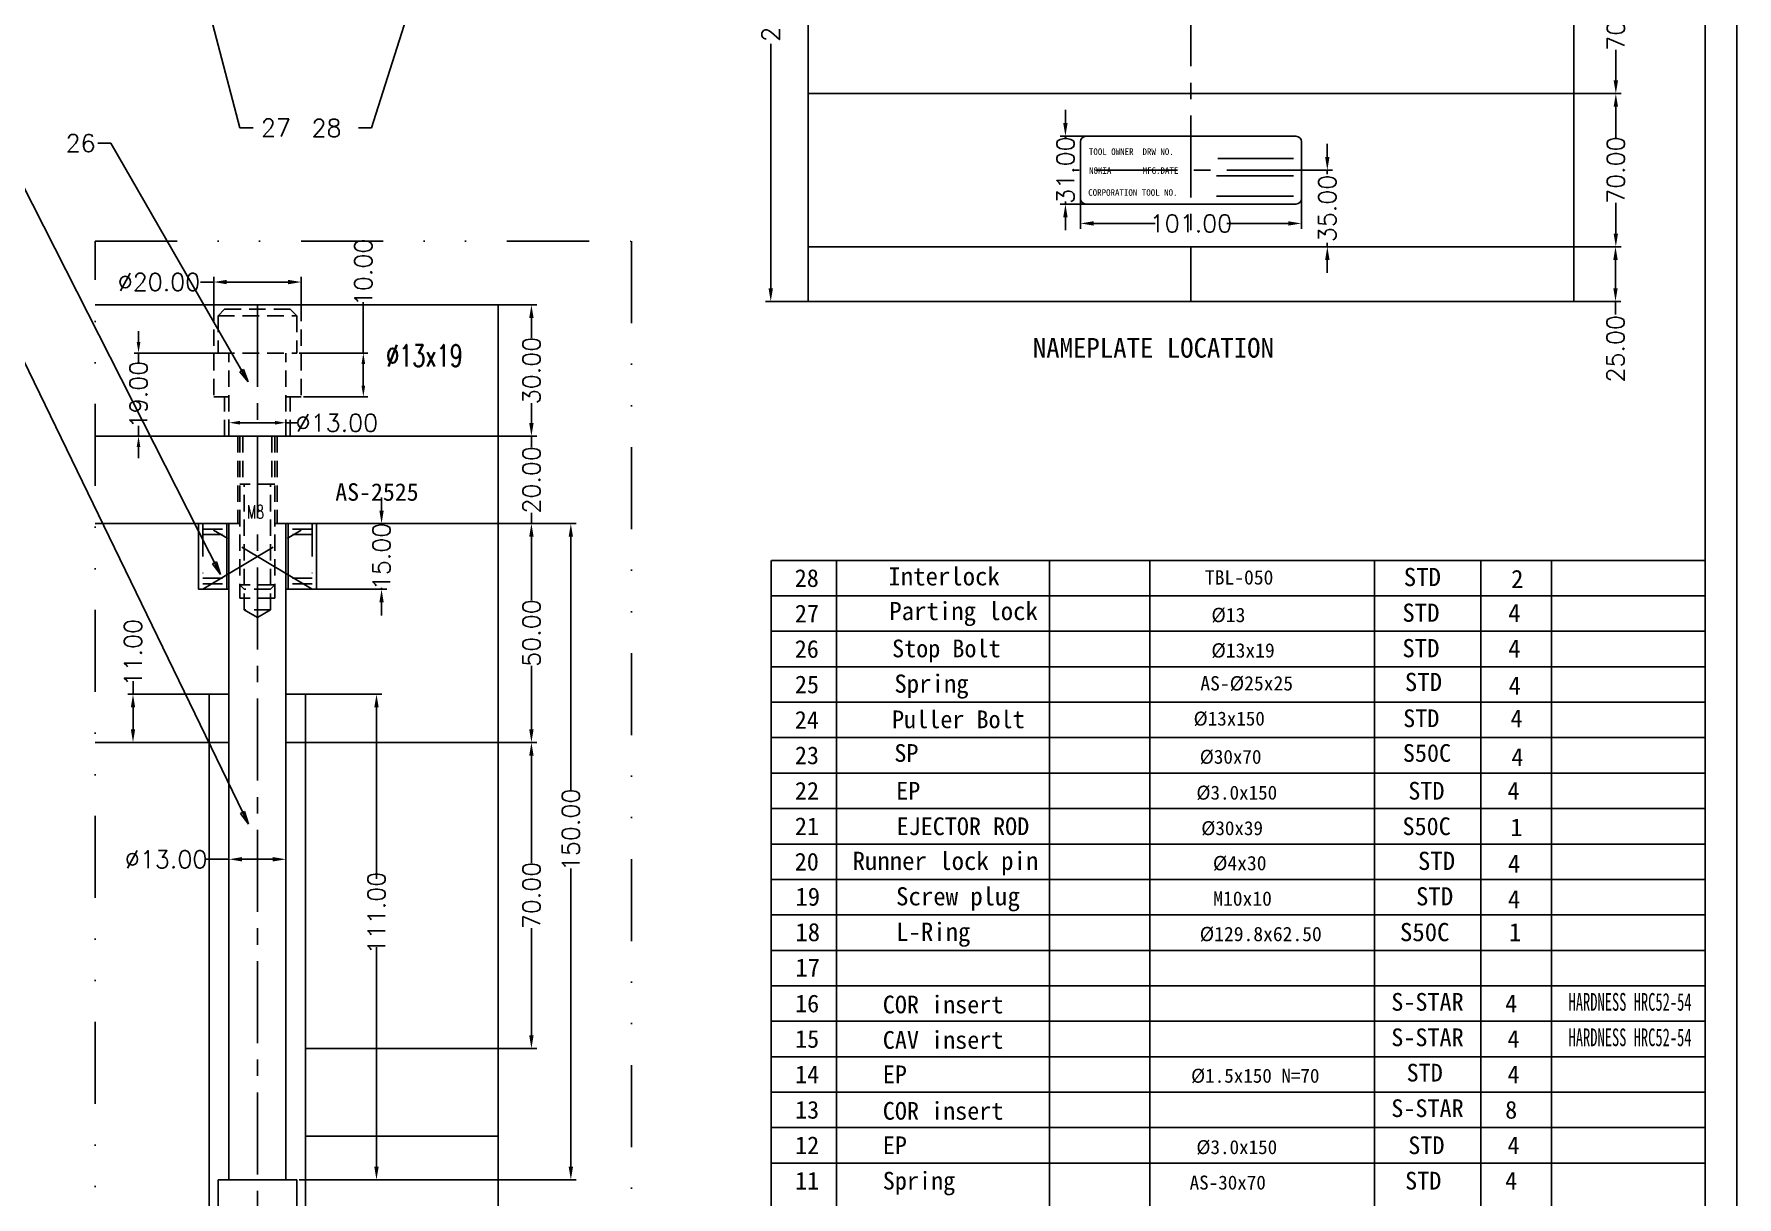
# Model space of a CAD drawing. Header units: millimetres. Extents: x -3459 to 4133, y -535 to 399.
# Drawn here: x 2610.2 to 2999.4, y -397.5 to -131.7 of the extents above; entities that cross this region are included whole.
import ezdxf

# ---------------------------------------------------------------- set-up
doc = ezdxf.new("R2010")
doc.units = ezdxf.units.MM
doc.header["$LTSCALE"] = 15
for name, pattern in [('CENTER', [2, 1.25, -0.25, 0.25, -0.25]), ('DASHED2', [0.375, 0.25, -0.125]), ('DIVIDE', [1.25, 0.5, -0.25, 0, -0.25, 0, -0.25]), ('DIVIDE2', [0.625, 0.25, -0.125, 0, -0.125, 0, -0.125])]:
    doc.linetypes.add(name, pattern=pattern)
for name, color, linetype in [('cl', 1, 'CENTER'), ('DIM', 1, 'Continuous'), ('main', 4, 'Continuous')]:
    doc.layers.add(name, color=color, linetype=linetype)
doc.styles.add('ROMANS', font='romans', dxfattribs={"width": 0.7, "height": 5})
doc.styles.add('TXT', font='txt.shx')
doc.styles.add('仿宋', font='')
doc.styles.get('仿宋').set_extended_font_data('FangSong_GB2312')
doc.dimstyles.new('DIM-P4', dxfattribs={"dimtxt": 4, "dimasz": 3, "dimexe": 1.2, "dimexo": 0, "dimgap": 0.5, "dimtad": 0, "dimzin": 1, "dimdsep": 46, "dimtxsty": 'TXT', "dimcen": 0, "dimclrd": 256, "dimclre": 256, "dimclrt": 256, "dimazin": 0, "dimtfac": 1, "dimtmove": 0, "dimatfit": 3, "dimldrblk": 'CLOSEDBLANK', "dimfxl": 1, "dimtolj": 1, "dimtzin": 0, "dimarcsym": 0})
doc.dimstyles.new('DIM-P5', dxfattribs={"dimtxt": 4, "dimasz": 2.5, "dimexe": 1, "dimexo": 0.5, "dimgap": 0.5, "dimtad": 0, "dimzin": 1, "dimdsep": 46, "dimtxsty": 'TXT', "dimcen": 0, "dimclrd": 256, "dimclre": 256, "dimclrt": 256, "dimazin": 0, "dimtfac": 1, "dimtmove": 0, "dimatfit": 3, "dimldrblk": 'DOT', "dimfxl": 1, "dimtolj": 1, "dimtzin": 0, "dimarcsym": 0})

# ---------------------------------------------------------------- blocks, each defined once
blk = doc.blocks.new('a1')
for p, q in [((5, 565), (5, -5)), ((0, 560), (0, 0))]:
    blk.add_line(p, q)
blk = doc.blocks.new('*D22')
at = {"layer": 'DEFPOINTS', "color": 0, "linetype": 'ByBlock'}
for p in [(2674.75, -243.64), (2689.62, -243.64), (2674.75, -258.64)]:
    blk.add_point(p, dxfattribs=at)
at = {"layer": 'DIM', "linetype": 'ByBlock', "lineweight": -2}
for p, q in [((2689.62, -240.64), (2689.62, -237.64)), ((2674.75, -243.64), (2690.82, -243.64)), ((2689.62, -243.64), (2689.62, -243.97)), ((2674.75, -258.64), (2690.82, -258.64)), ((2689.62, -258.64), (2689.62, -258.31)), ((2689.62, -261.64), (2689.62, -264.64))]:
    blk.add_line(p, q, dxfattribs=at)
at = {"layer": 'DIM', "linetype": 'ByBlock'}
for points in [[(2689.12, -240.64), (2690.12, -240.64), (2689.62, -243.64)], [(2689.12, -261.64), (2690.12, -261.64), (2689.62, -258.64)]]:
    blk.add_solid(points, dxfattribs=at)
at = {"layer": 'DIM', "linetype": 'ByBlock', "insert": (2689.62, -251.14), "char_height": 4, "attachment_point": 5, "rotation": 90, "style": 'TXT'}
blk.add_mtext('\\A1;15.00', dxfattribs=at)
blk = doc.blocks.new('_ClosedBlank')
at = {"color": 0, "linetype": 'ByBlock', "lineweight": -2}
for p, q in [((-1, 0.17), (0, 0)), ((-1, 0.17), (-1, -0.17)), ((0, 0), (-1, -0.17))]:
    blk.add_line(p, q, dxfattribs=at)
blk = doc.blocks.new('*D21')
at = {"layer": 'DEFPOINTS', "color": 0, "linetype": 'ByBlock'}
for p in [(2672.25, -282.64), (2670.75, -393.64), (2688.46, -393.64)]:
    blk.add_point(p, dxfattribs=at)
at = {"layer": 'DIM', "linetype": 'ByBlock', "lineweight": -2}
for p, q in [((2672.25, -282.64), (2689.66, -282.64)), ((2688.46, -285.64), (2688.46, -324.81)), ((2688.46, -390.64), (2688.46, -340.47)), ((2670.75, -393.64), (2689.66, -393.64))]:
    blk.add_line(p, q, dxfattribs=at)
at = {"layer": 'DIM', "linetype": 'ByBlock'}
for points in [[(2687.96, -285.64), (2688.96, -285.64), (2688.46, -282.64)], [(2687.96, -390.64), (2688.96, -390.64), (2688.46, -393.64)]]:
    blk.add_solid(points, dxfattribs=at)
at = {"layer": 'DIM', "linetype": 'ByBlock', "insert": (2688.46, -332.64), "char_height": 4, "attachment_point": 5, "rotation": 90, "style": 'TXT'}
blk.add_mtext('\\A1;111.00', dxfattribs=at)
blk = doc.blocks.new('*D20')
at = {"layer": 'DEFPOINTS', "color": 0}
for p in [(2634.08, -204.64), (2653.75, -204.64), (2653.75, -223.64)]:
    blk.add_point(p, dxfattribs=at)
at = {"layer": 'DIM', "lineweight": -2}
for p, q in [((2634.08, -202.14), (2634.08, -199.64)), ((2653.25, -204.64), (2633.08, -204.64)), ((2634.08, -204.64), (2634.08, -206.97)), ((2634.08, -223.64), (2634.08, -221.31)), ((2653.25, -223.64), (2633.08, -223.64)), ((2634.08, -226.14), (2634.08, -228.64))]:
    blk.add_line(p, q, dxfattribs=at)
at = {"layer": 'DIM'}
for points in [[(2633.66, -202.14), (2634.49, -202.14), (2634.08, -204.64)], [(2633.66, -226.14), (2634.49, -226.14), (2634.08, -223.64)]]:
    blk.add_solid(points, dxfattribs=at)
at = {"layer": 'DIM', "insert": (2634.08, -214.14), "char_height": 4, "attachment_point": 5, "rotation": 90, "style": 'TXT'}
blk.add_mtext('\\A1;19.00', dxfattribs=at)
blk = doc.blocks.new('_Dot')
at = {"color": 0, "linetype": 'ByBlock', "lineweight": -2}
blk.add_line((-0.5, 0), (-1, 0), dxfattribs=at)
at = {"color": 0, "linetype": 'ByBlock', "const_width": 0.5}
blk.add_lwpolyline([(-0.25, 0, 1), (0.25, 0, 1)], format="xyb", close=True, dxfattribs=at)
blk = doc.blocks.new('*D26')
at = {"layer": 'DEFPOINTS', "color": 0}
for p in [(2654.75, -219.31), (2654.75, -220.58), (2667.75, -219.31)]:
    blk.add_point(p, dxfattribs=at)
at = {"layer": 'DIM', "lineweight": -2}
for p, q in [((2654.75, -219.81), (2654.75, -221.58)), ((2657.25, -220.58), (2665.25, -220.58)), ((2667.75, -219.81), (2667.75, -221.58)), ((2667.75, -220.58), (2670.25, -220.58))]:
    blk.add_line(p, q, dxfattribs=at)
at = {"layer": 'DIM'}
for points in [[(2657.25, -220.16), (2657.25, -220.99), (2654.75, -220.58)], [(2665.25, -220.16), (2665.25, -220.99), (2667.75, -220.58)]]:
    blk.add_solid(points, dxfattribs=at)
at = {"layer": 'DIM', "insert": (2679.41, -220.58), "char_height": 4, "attachment_point": 5, "style": 'TXT'}
blk.add_mtext('\\A1;%%c13.00', dxfattribs=at)
blk = doc.blocks.new('*D25')
at = {"layer": 'DEFPOINTS', "color": 0, "linetype": 'ByBlock'}
for p in [(2716.25, -193.64), (2723.87, -193.64), (2716.25, -223.64)]:
    blk.add_point(p, dxfattribs=at)
at = {"layer": 'DIM', "linetype": 'ByBlock', "lineweight": -2}
for p, q in [((2716.25, -193.64), (2725.07, -193.64)), ((2723.87, -196.64), (2723.87, -201.14)), ((2723.87, -220.64), (2723.87, -216.14)), ((2716.25, -223.64), (2725.07, -223.64))]:
    blk.add_line(p, q, dxfattribs=at)
at = {"layer": 'DIM', "linetype": 'ByBlock'}
for points in [[(2723.37, -196.64), (2724.37, -196.64), (2723.87, -193.64)], [(2723.37, -220.64), (2724.37, -220.64), (2723.87, -223.64)]]:
    blk.add_solid(points, dxfattribs=at)
at = {"layer": 'DIM', "linetype": 'ByBlock', "insert": (2723.87, -208.64), "char_height": 4, "attachment_point": 5, "rotation": 90, "style": 'TXT'}
blk.add_mtext('\\A1;30.00', dxfattribs=at)
blk = doc.blocks.new('*D24')
at = {"layer": 'DEFPOINTS', "color": 0, "linetype": 'ByBlock'}
for p in [(2716.25, -223.64), (2723.87, -223.64), (2716.25, -243.64)]:
    blk.add_point(p, dxfattribs=at)
at = {"layer": 'DIM', "linetype": 'ByBlock', "lineweight": -2}
for p, q in [((2723.87, -220.64), (2723.87, -217.64)), ((2716.25, -223.64), (2725.07, -223.64)), ((2723.87, -223.64), (2723.87, -226.14)), ((2723.87, -243.64), (2723.87, -241.14)), ((2716.25, -243.64), (2725.07, -243.64)), ((2723.87, -246.64), (2723.87, -249.64))]:
    blk.add_line(p, q, dxfattribs=at)
at = {"layer": 'DIM', "linetype": 'ByBlock'}
for points in [[(2723.37, -220.64), (2724.37, -220.64), (2723.87, -223.64)], [(2723.37, -246.64), (2724.37, -246.64), (2723.87, -243.64)]]:
    blk.add_solid(points, dxfattribs=at)
at = {"layer": 'DIM', "linetype": 'ByBlock', "insert": (2723.87, -233.64), "char_height": 4, "attachment_point": 5, "rotation": 90, "style": 'TXT'}
blk.add_mtext('\\A1;20.00', dxfattribs=at)
blk = doc.blocks.new('*D23')
at = {"layer": 'DEFPOINTS', "color": 0, "linetype": 'ByBlock'}
for p in [(2716.25, -243.64), (2723.87, -243.64), (2716.25, -293.64)]:
    blk.add_point(p, dxfattribs=at)
at = {"layer": 'DIM', "linetype": 'ByBlock', "lineweight": -2}
for p, q in [((2716.25, -243.64), (2725.07, -243.64)), ((2723.87, -246.64), (2723.87, -261.14)), ((2723.87, -290.64), (2723.87, -276.14)), ((2716.25, -293.64), (2725.07, -293.64))]:
    blk.add_line(p, q, dxfattribs=at)
at = {"layer": 'DIM', "linetype": 'ByBlock'}
for points in [[(2723.37, -246.64), (2724.37, -246.64), (2723.87, -243.64)], [(2723.37, -290.64), (2724.37, -290.64), (2723.87, -293.64)]]:
    blk.add_solid(points, dxfattribs=at)
at = {"layer": 'DIM', "linetype": 'ByBlock', "insert": (2723.87, -268.64), "char_height": 4, "attachment_point": 5, "rotation": 90, "style": 'TXT'}
blk.add_mtext('\\A1;50.00', dxfattribs=at)
blk = doc.blocks.new('*D19')
at = {"layer": 'DEFPOINTS', "color": 0, "linetype": 'ByBlock'}
for p in [(2716.25, -293.64), (2723.87, -293.64), (2716.25, -363.64)]:
    blk.add_point(p, dxfattribs=at)
at = {"layer": 'DIM', "linetype": 'ByBlock', "lineweight": -2}
for p, q in [((2716.25, -293.64), (2725.07, -293.64)), ((2723.87, -296.64), (2723.87, -321.14)), ((2723.87, -360.64), (2723.87, -336.14)), ((2716.25, -363.64), (2725.07, -363.64))]:
    blk.add_line(p, q, dxfattribs=at)
at = {"layer": 'DIM', "linetype": 'ByBlock'}
for points in [[(2723.37, -296.64), (2724.37, -296.64), (2723.87, -293.64)], [(2723.37, -360.64), (2724.37, -360.64), (2723.87, -363.64)]]:
    blk.add_solid(points, dxfattribs=at)
at = {"layer": 'DIM', "linetype": 'ByBlock', "insert": (2723.87, -328.64), "char_height": 4, "attachment_point": 5, "rotation": 90, "style": 'TXT'}
blk.add_mtext('\\A1;70.00', dxfattribs=at)
blk = doc.blocks.new('*D18')
at = {"layer": 'DEFPOINTS', "color": 0}
for p in [(2670.25, -204.64), (2685.45, -204.64), (2671.25, -214.64)]:
    blk.add_point(p, dxfattribs=at)
at = {"layer": 'DIM', "lineweight": -2}
for p, q in [((2685.45, -204.64), (2685.45, -193.03)), ((2670.75, -204.64), (2686.45, -204.64)), ((2685.45, -212.14), (2685.45, -207.14)), ((2671.75, -214.64), (2686.45, -214.64))]:
    blk.add_line(p, q, dxfattribs=at)
at = {"layer": 'DIM'}
for points in [[(2685.04, -207.14), (2685.87, -207.14), (2685.45, -204.64)], [(2685.04, -212.14), (2685.87, -212.14), (2685.45, -214.64)]]:
    blk.add_solid(points, dxfattribs=at)
at = {"layer": 'DIM', "insert": (2685.45, -186.2), "char_height": 4, "attachment_point": 5, "rotation": 90, "style": 'TXT'}
blk.add_mtext('\\A1;10.00', dxfattribs=at)
blk = doc.blocks.new('*D29')
at = {"layer": 'DEFPOINTS', "color": 0, "linetype": 'ByBlock'}
for p in [(2716.25, -243.64), (2732.88, -243.64), (2670.75, -393.64)]:
    blk.add_point(p, dxfattribs=at)
at = {"layer": 'DIM', "linetype": 'ByBlock', "lineweight": -2}
for p, q in [((2716.25, -243.64), (2734.08, -243.64)), ((2732.88, -246.64), (2732.88, -304.81)), ((2732.88, -390.64), (2732.88, -322.47)), ((2670.75, -393.64), (2734.08, -393.64))]:
    blk.add_line(p, q, dxfattribs=at)
at = {"layer": 'DIM', "linetype": 'ByBlock'}
for points in [[(2732.38, -246.64), (2733.38, -246.64), (2732.88, -243.64)], [(2732.38, -390.64), (2733.38, -390.64), (2732.88, -393.64)]]:
    blk.add_solid(points, dxfattribs=at)
at = {"layer": 'DIM', "linetype": 'ByBlock', "insert": (2732.88, -313.64), "char_height": 4, "attachment_point": 5, "rotation": 90, "style": 'TXT'}
blk.add_mtext('\\A1;150.00', dxfattribs=at)
blk = doc.blocks.new('*D33')
at = {"layer": 'DEFPOINTS', "color": 0, "linetype": 'ByBlock'}
for p in [(2651.25, -188.42), (2651.25, -193.64), (2671.25, -193.64)]:
    blk.add_point(p, dxfattribs=at)
at = {"layer": 'DIM', "linetype": 'ByBlock', "lineweight": -2}
for p, q in [((2651.25, -188.42), (2648.25, -188.42)), ((2651.25, -193.64), (2651.25, -187.22)), ((2668.25, -188.42), (2654.25, -188.42)), ((2671.25, -193.64), (2671.25, -187.22))]:
    blk.add_line(p, q, dxfattribs=at)
at = {"layer": 'DIM', "linetype": 'ByBlock'}
for points in [[(2654.25, -187.92), (2654.25, -188.92), (2651.25, -188.42)], [(2668.25, -187.92), (2668.25, -188.92), (2671.25, -188.42)]]:
    blk.add_solid(points, dxfattribs=at)
at = {"layer": 'DIM', "linetype": 'ByBlock', "insert": (2638.75, -188.42), "char_height": 4, "attachment_point": 5, "style": 'TXT'}
blk.add_mtext('\\A1;%%c20.00', dxfattribs=at)
blk = doc.blocks.new('*D34')
at = {"layer": 'DEFPOINTS', "color": 0, "linetype": 'ByBlock'}
for p in [(2632.81, -282.64), (2650.25, -282.64), (2650.25, -293.64)]:
    blk.add_point(p, dxfattribs=at)
at = {"layer": 'DIM', "linetype": 'ByBlock', "lineweight": -2}
for p, q in [((2632.81, -282.64), (2632.81, -279.64)), ((2650.25, -282.64), (2631.61, -282.64)), ((2632.81, -290.64), (2632.81, -285.64)), ((2650.25, -293.64), (2631.61, -293.64))]:
    blk.add_line(p, q, dxfattribs=at)
at = {"layer": 'DIM', "linetype": 'ByBlock'}
for points in [[(2632.31, -285.64), (2633.31, -285.64), (2632.81, -282.64)], [(2632.31, -290.64), (2633.31, -290.64), (2632.81, -293.64)]]:
    blk.add_solid(points, dxfattribs=at)
at = {"layer": 'DIM', "linetype": 'ByBlock', "insert": (2632.81, -273.14), "char_height": 4, "attachment_point": 5, "rotation": 90, "style": 'TXT'}
blk.add_mtext('\\A1;11.00', dxfattribs=at)
blk = doc.blocks.new('*D76')
at = {"layer": 'DEFPOINTS', "color": 0, "linetype": 'ByBlock'}
for p in [(2845.92, -155.09), (2850.61, -155.09), (2850.61, -170.59)]:
    blk.add_point(p, dxfattribs=at)
at = {"layer": 'DIM', "linetype": 'ByBlock', "lineweight": -2}
for p, q in [((2845.92, -152.09), (2845.92, -149.09)), ((2850.61, -155.09), (2844.72, -155.09)), ((2845.92, -155.09), (2845.92, -155.68)), ((2850.61, -170.59), (2844.72, -170.59)), ((2845.92, -170.59), (2845.92, -170.01)), ((2845.92, -173.59), (2845.92, -176.59))]:
    blk.add_line(p, q, dxfattribs=at)
at = {"layer": 'DIM', "linetype": 'ByBlock'}
for points in [[(2845.42, -152.09), (2846.42, -152.09), (2845.92, -155.09)], [(2845.42, -173.59), (2846.42, -173.59), (2845.92, -170.59)]]:
    blk.add_solid(points, dxfattribs=at)
at = {"layer": 'DIM', "linetype": 'ByBlock', "insert": (2845.92, -162.84), "char_height": 4, "attachment_point": 5, "rotation": 90, "style": 'TXT'}
blk.add_mtext('\\A1;31.00', dxfattribs=at)
blk = doc.blocks.new('*D75')
at = {"layer": 'DEFPOINTS', "color": 0, "linetype": 'ByBlock'}
for p in [(2849.36, -169.34), (2899.86, -169.34), (2899.86, -175.02)]:
    blk.add_point(p, dxfattribs=at)
at = {"layer": 'DIM', "linetype": 'ByBlock', "lineweight": -2}
for p, q in [((2849.36, -169.34), (2849.36, -176.22)), ((2899.86, -169.34), (2899.86, -176.22)), ((2852.36, -175.02), (2866.45, -175.02)), ((2896.86, -175.02), (2882.78, -175.02))]:
    blk.add_line(p, q, dxfattribs=at)
at = {"layer": 'DIM', "linetype": 'ByBlock'}
for points in [[(2852.36, -174.52), (2852.36, -175.52), (2849.36, -175.02)], [(2896.86, -174.52), (2896.86, -175.52), (2899.86, -175.02)]]:
    blk.add_solid(points, dxfattribs=at)
at = {"layer": 'DIM', "linetype": 'ByBlock', "insert": (2874.61, -175.02), "char_height": 4, "attachment_point": 5, "style": 'TXT'}
blk.add_mtext('\\A1;101.00', dxfattribs=at)
blk = doc.blocks.new('*D74')
at = {"layer": 'DEFPOINTS', "color": 0, "linetype": 'ByBlock'}
for p in [(2900.23, -162.84), (2905.78, -162.84), (2905.28, -180.34)]:
    blk.add_point(p, dxfattribs=at)
at = {"layer": 'DIM', "linetype": 'ByBlock', "lineweight": -2}
for p, q in [((2905.78, -159.84), (2905.78, -156.84)), ((2900.23, -162.84), (2906.98, -162.84)), ((2905.78, -162.84), (2905.78, -163.76)), ((2905.28, -180.34), (2906.98, -180.34)), ((2905.78, -180.34), (2905.78, -179.43)), ((2905.78, -183.34), (2905.78, -186.34))]:
    blk.add_line(p, q, dxfattribs=at)
at = {"layer": 'DIM', "linetype": 'ByBlock'}
for points in [[(2905.28, -159.84), (2906.28, -159.84), (2905.78, -162.84)], [(2905.28, -183.34), (2906.28, -183.34), (2905.78, -180.34)]]:
    blk.add_solid(points, dxfattribs=at)
at = {"layer": 'DIM', "linetype": 'ByBlock', "insert": (2905.78, -171.59), "char_height": 4, "attachment_point": 5, "rotation": 90, "style": 'TXT'}
blk.add_mtext('\\A1;35.00', dxfattribs=at)
blk = doc.blocks.new('*D77')
at = {"layer": 'DEFPOINTS', "color": 0, "linetype": 'ByBlock'}
for p in [(2962.11, -180.34), (2971.64, -180.34), (2962.11, -192.84)]:
    blk.add_point(p, dxfattribs=at)
at = {"layer": 'DIM', "linetype": 'ByBlock', "lineweight": -2}
for p, q in [((2962.11, -180.34), (2972.84, -180.34)), ((2971.64, -183.34), (2971.64, -189.84)), ((2962.11, -192.84), (2972.84, -192.84)), ((2971.64, -192.84), (2971.64, -195.84))]:
    blk.add_line(p, q, dxfattribs=at)
at = {"layer": 'DIM', "linetype": 'ByBlock'}
for points in [[(2971.14, -183.34), (2972.14, -183.34), (2971.64, -180.34)], [(2971.14, -189.84), (2972.14, -189.84), (2971.64, -192.84)]]:
    blk.add_solid(points, dxfattribs=at)
at = {"layer": 'DIM', "linetype": 'ByBlock', "insert": (2971.64, -203.68), "char_height": 4, "attachment_point": 5, "rotation": 90, "style": 'TXT'}
blk.add_mtext('\\A1;25.00', dxfattribs=at)
blk = doc.blocks.new('*D78')
at = {"layer": 'DEFPOINTS', "color": 0, "linetype": 'ByBlock'}
for p in [(2962.11, -145.34), (2971.72, -145.34), (2962.11, -180.34)]:
    blk.add_point(p, dxfattribs=at)
at = {"layer": 'DIM', "linetype": 'ByBlock', "lineweight": -2}
for p, q in [((2962.11, -145.34), (2972.92, -145.34)), ((2971.72, -148.34), (2971.72, -155.34)), ((2971.72, -177.34), (2971.72, -170.34)), ((2962.11, -180.34), (2972.92, -180.34))]:
    blk.add_line(p, q, dxfattribs=at)
at = {"layer": 'DIM', "linetype": 'ByBlock'}
for points in [[(2971.22, -148.34), (2972.22, -148.34), (2971.72, -145.34)], [(2971.22, -177.34), (2972.22, -177.34), (2971.72, -180.34)]]:
    blk.add_solid(points, dxfattribs=at)
at = {"layer": 'DIM', "linetype": 'ByBlock', "insert": (2971.72, -162.84), "char_height": 4, "attachment_point": 5, "rotation": 90, "style": 'TXT'}
blk.add_mtext('\\A1;70.00', dxfattribs=at)
blk = doc.blocks.new('*D79')
at = {"layer": 'DEFPOINTS', "color": 0, "linetype": 'ByBlock'}
for p in [(2969.4, -110.34), (2971.72, -110.34), (2962.11, -145.34)]:
    blk.add_point(p, dxfattribs=at)
at = {"layer": 'DIM', "linetype": 'ByBlock', "lineweight": -2}
for p, q in [((2969.4, -110.34), (2972.92, -110.34)), ((2971.72, -113.34), (2971.72, -120.34)), ((2971.72, -142.34), (2971.72, -135.34)), ((2962.11, -145.34), (2972.92, -145.34))]:
    blk.add_line(p, q, dxfattribs=at)
at = {"layer": 'DIM', "linetype": 'ByBlock'}
for points in [[(2971.22, -113.34), (2972.22, -113.34), (2971.72, -110.34)], [(2971.22, -142.34), (2972.22, -142.34), (2971.72, -145.34)]]:
    blk.add_solid(points, dxfattribs=at)
at = {"layer": 'DIM', "linetype": 'ByBlock', "insert": (2971.72, -127.84), "char_height": 4, "attachment_point": 5, "rotation": 90, "style": 'TXT'}
blk.add_mtext('\\A1;70.00', dxfattribs=at)
blk = doc.blocks.new('*D83')
at = {"layer": 'DEFPOINTS', "color": 0, "linetype": 'ByBlock'}
for p in [(2778.57, -60.34), (2787.11, -60.34), (2787.11, -192.84)]:
    blk.add_point(p, dxfattribs=at)
at = {"layer": 'DIM', "linetype": 'ByBlock', "lineweight": -2}
for p, q in [((2787.11, -60.34), (2777.37, -60.34)), ((2778.57, -63.34), (2778.57, -114.26)), ((2778.57, -189.84), (2778.57, -133.93)), ((2787.11, -192.84), (2777.37, -192.84))]:
    blk.add_line(p, q, dxfattribs=at)
at = {"layer": 'DIM', "linetype": 'ByBlock'}
for points in [[(2778.07, -63.34), (2779.07, -63.34), (2778.57, -60.34)], [(2778.07, -189.84), (2779.07, -189.84), (2778.57, -192.84)]]:
    blk.add_solid(points, dxfattribs=at)
at = {"layer": 'DIM', "linetype": 'ByBlock', "insert": (2778.57, -124.09), "char_height": 4, "attachment_point": 5, "rotation": 90, "style": 'TXT'}
blk.add_mtext('\\A1;265.00', dxfattribs=at)
blk = doc.blocks.new('*D84')
at = {"layer": 'DEFPOINTS', "color": 0, "linetype": 'ByBlock'}
for p in [(2654.75, -318.64), (2667.75, -318.64), (2654.75, -320.36)]:
    blk.add_point(p, dxfattribs=at)
at = {"layer": 'DIM', "linetype": 'ByBlock', "lineweight": -2}
for p, q in [((2654.75, -318.64), (2654.75, -321.56)), ((2667.75, -318.64), (2667.75, -321.56)), ((2654.75, -320.36), (2649.54, -320.36)), ((2664.75, -320.36), (2657.75, -320.36))]:
    blk.add_line(p, q, dxfattribs=at)
at = {"layer": 'DIM', "linetype": 'ByBlock'}
for points in [[(2657.75, -319.86), (2657.75, -320.86), (2654.75, -320.36)], [(2664.75, -319.86), (2664.75, -320.86), (2667.75, -320.36)]]:
    blk.add_solid(points, dxfattribs=at)
at = {"layer": 'DIM', "linetype": 'ByBlock', "insert": (2640.38, -320.36), "char_height": 4, "attachment_point": 5, "style": 'TXT'}
blk.add_mtext('\\A1;%%c13.00', dxfattribs=at)

msp = doc.modelspace()

# ---------------------------------------------------------------- linework, layer by layer
at = {"linetype": 'DIVIDE'}
for p, q in [((2648.7477, -243.64), (2648.7477, -258.64)), ((2673.7477, -243.64), (2673.7477, -258.64))]:
    msp.add_line(p, q, dxfattribs=at)
for p, q in [((2653.2477, -244.89), (2648.7477, -244.89)), ((2673.7477, -244.89), (2669.2477, -244.89)), ((2653.2477, -246.14), (2648.7477, -246.14)), ((2673.7477, -246.14), (2669.2477, -246.14)), ((2653.2477, -256.14), (2648.7477, -256.14)), ((2673.7477, -256.14), (2669.2477, -256.14)), ((2653.2477, -257.39), (2648.7477, -257.39)), ((2673.7477, -257.39), (2669.2477, -257.39))]:
    msp.add_line(p, q)
at = {"color": 9, "linetype": 'DIVIDE2', "ltscale": 5}
msp.add_lwpolyline([(2624.1353, -470.3809), (2624.1353, -179.0879), (2746.7704, -179.0879), (2746.7704, -470.3809), (2624.1353, -470.3809)], dxfattribs=at)
at = {"layer": 'cl'}
for p, q in [((2874.6133, -60.3439), (2874.6133, -192.8439)), ((2901.5444, -162.8439), (2848.0149, -162.8439)), ((2661.2477, -193.64), (2661.2477, -418.64))]:
    msp.add_line(p, q, dxfattribs=at)
at = {"layer": 'cl', "linetype": 'CENTER'}
for p, q in [((2673.7477, -258.64), (2648.7477, -243.64)), ((2648.7477, -258.64), (2673.7477, -243.64))]:
    msp.add_line(p, q, dxfattribs=at)
at = {"layer": 'main'}
for p, q in [((2787.1133, -60.3439), (2787.1133, -192.8439)), ((2962.1133, -60.3439), (2962.1133, -192.8439)), ((2787.1133, -145.3439), (2962.1133, -145.3439)), ((2850.6133, -155.0939), (2898.6133, -155.0939)), ((2849.3633, -156.3439), (2849.3633, -169.3439)), ((2899.8633, -156.3439), (2899.8633, -169.3439)), ((2880.7557, -160.1832), (2898.0843, -160.1832)), ((2880.4224, -164.1495), (2898.0843, -164.1495)), ((2898.6133, -170.5939), (2850.6133, -170.5939)), ((2880.4224, -168.7639), (2898.0843, -168.7639)), ((2787.1133, -180.3439), (2962.1133, -180.3439)), ((2716.2476, -193.64), (2624.1353, -193.64)), ((2716.2476, -223.64), (2716.2476, -193.64)), ((2787.1133, -192.8439), (2962.1133, -192.8439)), ((2624.1353, -223.64), (2716.2476, -223.64)), ((2716.2476, -223.64), (2716.2476, -243.64)), ((2657.2477, -243.64), (2624.1353, -243.64)), ((2647.7477, -243.64), (2647.7477, -258.64)), ((2654.2477, -258.64), (2654.2477, -243.64)), ((2654.7477, -393.64), (2654.7477, -243.64)), ((2716.2476, -243.64), (2665.2477, -243.64)), ((2667.7477, -393.64), (2667.7477, -243.64)), ((2668.2477, -258.64), (2668.2477, -243.64)), ((2674.7477, -243.64), (2674.7477, -258.64)), ((2716.2476, -243.64), (2716.2476, -293.64)), ((2778.6989, -478.9276), (2778.6989, -252.0482)), ((2992.1122, -252.0482), (2778.7376, -252.0482)), ((2793.6314, -478.9276), (2793.6314, -252.0482)), ((2842.2484, -478.9276), (2842.2484, -252.0482)), ((2865.2064, -478.9276), (2865.2064, -252.0482)), ((2916.5244, -478.9276), (2916.5244, -252.0482)), ((2940.8329, -478.9276), (2940.8329, -252.0482)), ((2957.0385, -478.9276), (2957.0385, -252.0482)), ((2647.7477, -258.64), (2654.7477, -258.64)), ((2667.7477, -258.64), (2674.7477, -258.64)), ((2992.0735, -260.1511), (2778.6989, -260.1511)), ((2992.1122, -268.2539), (2778.6989, -268.2539)), ((2992.1122, -276.3567), (2778.7376, -276.3567)), ((2654.7477, -282.64), (2650.2477, -282.64)), ((2650.2477, -418.64), (2650.2477, -282.64)), ((2672.2477, -282.64), (2667.7477, -282.64)), ((2672.2477, -418.64), (2672.2477, -282.64)), ((2992.0735, -284.4596), (2778.6989, -284.4596)), ((2654.7477, -293.64), (2624.1353, -293.64)), ((2716.2476, -293.64), (2667.7477, -293.64)), ((2716.2476, -363.64), (2716.2476, -293.64)), ((2992.1122, -292.5624), (2778.6989, -292.5624)), ((2992.1122, -300.6652), (2778.7376, -300.6652)), ((2992.0735, -308.7681), (2778.6603, -308.7681)), ((2992.0735, -316.8709), (2778.6989, -316.8709)), ((2992.1122, -324.9737), (2778.6989, -324.9737)), ((2992.1122, -333.0766), (2778.7376, -333.0766)), ((2992.1122, -341.1794), (2778.7376, -341.1794)), ((2992.1122, -349.2822), (2778.7376, -349.2822)), ((2992.1122, -357.3851), (2778.7376, -357.3851)), ((2672.2477, -363.64), (2716.2476, -363.64)), ((2716.2476, -363.64), (2716.2476, -458.64)), ((2992.1122, -365.4879), (2778.7376, -365.4879)), ((2992.1122, -373.5907), (2778.7376, -373.5907)), ((2716.2476, -383.64), (2672.2477, -383.64)), ((2992.1508, -381.6936), (2778.7376, -381.6936)), ((2992.1508, -389.7964), (2778.7762, -389.7964)), ((2652.2477, -393.64), (2652.2477, -402.14)), ((2670.2477, -393.64), (2652.2477, -393.64)), ((2670.2477, -393.64), (2670.2477, -402.14))]:
    msp.add_line(p, q, dxfattribs=at)
at = {"layer": 'main', "linetype": 'DASHED2'}
for p, q in [((2651.2477, -193.64), (2651.2477, -214.64)), ((2671.2477, -193.64), (2671.2477, -214.64)), ((2652.2477, -196.14), (2653.7477, -194.64)), ((2652.2477, -196.14), (2670.2477, -196.14)), ((2652.2477, -196.14), (2652.2477, -204.64)), ((2653.7477, -194.64), (2668.7477, -194.64)), ((2668.7477, -194.64), (2670.2477, -196.14)), ((2670.2477, -196.14), (2670.2477, -204.64)), ((2652.2477, -204.64), (2670.2477, -204.64)), ((2654.7477, -223.64), (2654.7477, -204.64)), ((2667.7477, -223.64), (2667.7477, -204.64)), ((2651.2477, -214.64), (2654.7477, -214.64)), ((2653.7477, -223.64), (2653.7477, -214.64)), ((2667.7477, -214.64), (2671.2477, -214.64)), ((2668.7477, -223.64), (2668.7477, -214.64)), ((2653.7477, -223.64), (2654.7477, -223.64)), ((2653.7477, -223.64), (2668.7477, -223.64)), ((2656.7477, -223.64), (2656.7477, -243.64)), ((2657.2477, -223.64), (2657.2477, -260.64)), ((2657.9477, -223.64), (2657.9477, -234.64)), ((2664.5477, -223.64), (2664.5477, -234.64)), ((2665.2477, -223.64), (2665.2477, -260.64)), ((2665.7477, -223.64), (2665.7477, -243.64)), ((2667.7477, -223.64), (2668.7477, -223.64)), ((2665.2477, -234.64), (2657.2477, -234.64)), ((2658.2477, -263.3306), (2658.2477, -234.64)), ((2664.2477, -263.3306), (2664.2477, -234.64)), ((2665.2477, -257.6417), (2657.2477, -257.6417)), ((2658.2477, -258.6417), (2657.2477, -257.6417)), ((2665.2477, -260.64), (2657.2477, -260.64)), ((2664.2477, -258.6417), (2658.2477, -258.6417)), ((2664.2477, -258.6417), (2665.2477, -257.6417)), ((2658.2477, -263.3306), (2661.2477, -265.0627)), ((2664.2477, -263.3306), (2658.2477, -263.3306)), ((2664.2477, -263.3306), (2661.2477, -265.0627))]:
    msp.add_line(p, q, dxfattribs=at)
at = {"layer": 'main'}
for centre, start, end in [((2850.6133, -156.3439), 90, 180), ((2898.6133, -156.3439), 0, 90), ((2850.6133, -169.3439), 180, 270), ((2898.6133, -169.3439), 270, 0)]:
    msp.add_arc(centre, 1.25, start, end, dxfattribs=at)

# ---------------------------------------------------------------- block references
at = {"xscale": 1.449629173499124, "yscale": 1.449629173499487, "zscale": 1.449629173499621}
msp.add_blockref('a1', (2992.1508, -527.5811), dxfattribs=at)

# ---------------------------------------------------------------- texts
at = {"style": '仿宋'}
for s, height, p in [('28', 4.05142, (2784.0506, -258.1073)), ('Interlock', 4.15942, (2805.465, -257.7642)), ('STD', 4.15942, (2923.2536, -257.917)), ('2', 4.1594, (2947.7733, -258.365)), ('27', 4.05142, (2784.0893, -266.2102)), ('Parting lock', 4.159417, (2805.6701, -265.6963)), ('STD', 4.15942, (2922.9295, -266.081)), ('4', 4.1594, (2947.1162, -266.1444)), ('26', 4.05142, (2784.0506, -274.313)), ('Stop Bolt', 4.05142, (2806.3023, -274.1965)), ('STD', 4.15942, (2922.9295, -274.1839)), ('4', 4.1594, (2947.1162, -274.2472)), ('25', 4.05142, (2784.0893, -282.4158)), ('Spring', 4.15942, (2806.8252, -282.2867)), ('STD', 4.15942, (2923.5095, -281.911)), ('4', 4.1594, (2947.2063, -282.7348)), ('24', 4.05142, (2784.0506, -290.5187)), ('Puller Bolt', 4.051416, (2806.3023, -290.4022)), ('STD', 4.05142, (2923.1229, -290.1598)), ('4', 4.0514, (2947.6511, -290.1637)), ('23', 4.05142, (2784.0893, -298.6215)), ('SP', 4.05142, (2806.8246, -298.0913)), ('S50C', 4.05142, (2923.0428, -298.0913)), ('4', 4.0514, (2947.8338, -299.0233)), ('22', 4.05142, (2784.0893, -306.7243)), ('EP', 4.05142, (2807.2342, -306.7243)), ('STD', 4.05142, (2924.2866, -306.7243)), ('4', 4.0514, (2946.9475, -306.7243)), ('21', 4.05142, (2784.0893, -314.8272)), ('EJECTOR ROD', 4.051416, (2807.3292, -314.842)), ('S50C', 4.05142, (2922.9617, -314.842)), ('1', 4.0514, (2947.615, -315.075)), ('20', 4.05142, (2784.0506, -322.93)), ('Runner lock pin', 4.159417, (2797.2752, -322.8009)), ('STD', 4.15942, (2926.4988, -322.8009)), ('4', 4.1594, (2947.0535, -323.4464)), ('19', 4.15942, (2784.1922, -330.9783)), ('Screw plug', 4.15942, (2807.2222, -330.9037)), ('STD', 4.15942, (2926.0602, -330.9037)), ('4', 4.1594, (2947.0535, -331.5493)), ('L-Ring', 4.15942, (2807.2222, -339.0065)), ('18', 4.15942, (2784.1922, -339.0812)), ('S50C', 4.15942, (2922.3804, -339.0812)), ('1', 4.1594, (2947.2778, -339.0812)), ('17', 4.15942, (2784.1922, -347.184)), ('16', 4.05142, (2784.1279, -355.3413)), ('COR insert', 4.05142, (2804.1822, -355.5803)), ('S-STAR', 4.05142, (2920.4004, -354.9777)), ('4', 4.0514, (2946.4252, -355.3413)), ('15', 4.05142, (2784.1279, -363.4442)), ('CAV insert', 4.05142, (2804.1822, -363.6831)), ('S-STAR', 4.05142, (2920.4004, -363.0805)), ('4', 4.0514, (2946.9475, -363.4442)), ('14', 4.05142, (2784.1279, -371.547)), ('EP', 4.05142, (2804.1822, -371.547)), ('STD', 4.05142, (2923.8996, -371.1616)), ('4', 4.0514, (2946.9475, -371.547)), ('13', 4.05142, (2784.1279, -379.6498)), ('COR insert', 4.05142, (2804.1822, -379.8888)), ('S-STAR', 4.05142, (2920.4004, -379.2862)), ('8', 4.0514, (2946.4252, -379.6498)), ('12', 4.05142, (2784.1279, -387.7527)), ('EP', 4.05142, (2804.1822, -387.7527)), ('STD', 4.05142, (2924.2866, -387.7527)), ('4', 4.0514, (2946.9475, -387.7527)), ('11', 4.05142, (2784.1279, -395.8555)), ('Spring', 4.05142, (2804.1822, -395.8555)), ('STD', 4.05142, (2923.5674, -395.8555)), ('4', 4.0514, (2946.4252, -395.8555))]:
    msp.add_text(s, height=height, dxfattribs=at).set_placement(p)
for s, height, p in [('TBL-050', 3.2845, (2877.8043, -257.5665)), ('%%c13', 3.2845, (2879.2712, -266.1557)), ('%%c13x19', 3.2845, (2879.2712, -274.2585)), ('AS-%%c25x25', 3.284501, (2876.7551, -281.7811)), ('%%C13x150', 3.19922, (2875.2116, -289.8001)), ('%%c30x70', 3.19922, (2876.6183, -298.5315)), ('%%C3.0x150 ', 3.199218, (2875.8506, -306.7243)), ('%%C30x39', 3.19922, (2876.9646, -314.842)), ('%%c4x30', 3.2845, (2879.6285, -322.8755)), ('M10x10', 3.2845, (2879.7068, -330.9783)), ('%%c129.8x62.50', 3.284501, (2876.6107, -339.0812)), ('%%C1.5x150 N=70', 3.199218, (2874.6341, -371.4379)), ('%%C3.0x150 ', 3.199218, (2875.8506, -387.7527)), ('AS-30x70', 3.19922, (2874.3129, -395.8555))]:
    msp.add_text(s, height=height).set_placement(p)
at = {"style": '仿宋', "width": 0.6}
for p in [(2960.9146, -354.9777), (2960.9146, -363.0805)]:
    msp.add_text('HARDNESS HRC52-54', height=4.051416, dxfattribs=at).set_placement(p)
at = {"insert": (2698.0892, -234.4126), "char_height": 4, "attachment_point": 3}
msp.add_mtext('AS-2525', dxfattribs=at)
at = {"layer": 'DIM', "linetype": 'ByBlock', "char_height": 4, "style": 'TXT'}
for s, insert, attachment_point in [('27', (2662.0556, -153.1318), 4), ('28', (2680.4709, -153.2044), 6), ('26', (2624.2619, -156.6673), 6)]:
    msp.add_mtext(s, dxfattribs=dict(at, insert=insert, attachment_point=attachment_point))
at = {"layer": 'main'}
for s, p in [('TOOL OWNER  DRW NO.', (2851.2874, -159.3667)), ('NOKIA       MFG.DATE', (2851.328, -163.6824)), ('CORPORATION TOOL NO.', (2851.1302, -168.7039))]:
    msp.add_text(s, height=1.5, dxfattribs=at).set_placement(p)
at = {"layer": 'main', "style": 'ROMANS', "width": 0.7}
for s, height, p in [('%%c13x19', 5, (2690.6429, -207.7457)), ('M8', 3, (2658.8129, -242.4401))]:
    msp.add_text(s, height=height, dxfattribs=at).set_placement(p)
at = {"layer": 'main', "insert": (2838.471, -201.1996), "char_height": 4.5, "width": 119.5, "attachment_point": 1}
msp.add_mtext('\\pt58.5;NAMEPLATE{\\fSimSun|b0|i0|c134|p54; }LOCATION', dxfattribs=at)

# ---------------------------------------------------------------- dimensions: what is measured, and where the dimension line sits
at = {"layer": 'DIM', "linetype": 'ByBlock'}
for base, p1, p2, picture, middle in [((2778.5744, -60.3439), (2787.1133, -192.8439), (2787.1133, -60.3439), '*D83', (2778.5744, -124.0939)), ((2971.6408, -180.3439), (2962.1133, -192.8439), (2962.1133, -180.3439), '*D77', (2971.6408, -203.6772))]:
    dim = msp.add_linear_dim(base=base, p1=p1, p2=p2, angle=90, dimstyle='DIM-P4', override={"dimlfac": 2}, dxfattribs=at)
    dim.commit()
    dim.dimension.update_dxf_attribs({"geometry": picture, "text_midpoint": middle, "dimtype": 160})
for base, p1, p2, picture, middle in [((2971.7241, -110.3439), (2962.1133, -145.3439), (2969.3995, -110.3439), '*D79', (2971.7241, -127.8439)), ((2971.7241, -145.3439), (2962.1133, -180.3439), (2962.1133, -145.3439), '*D78', (2971.7241, -162.8439)), ((2845.9227, -155.0939), (2850.6133, -170.5939), (2850.6133, -155.0939), '*D76', (2845.9227, -162.8439)), ((2905.7766, -162.8439), (2905.2779, -180.3439), (2900.2308, -162.8439), '*D74', (2905.7766, -171.5939))]:
    dim = msp.add_linear_dim(base=base, p1=p1, p2=p2, angle=90, dimstyle='DIM-P4', override={"dimlfac": 2}, dxfattribs=at)
    dim.commit()
    dim.dimension.update_dxf_attribs({"geometry": picture, "text_midpoint": middle})
dim = msp.add_linear_dim(base=(2899.8633, -175.023), p1=(2849.3633, -169.3439), p2=(2899.8633, -169.3439), dimstyle='DIM-P4', override={"dimlfac": 2}, dxfattribs=at)
dim.commit()
dim.dimension.update_dxf_attribs({"geometry": '*D75', "text_midpoint": (2874.6133, -175.023), "dimtype": 160})
at = {"layer": 'DIM'}
dim = msp.add_linear_dim(base=(2685.4528, -204.64), p1=(2671.2477, -214.64), p2=(2670.2477, -204.64), angle=90, dimstyle='DIM-P5', dxfattribs=at)
dim.commit()
dim.dimension.update_dxf_attribs({"geometry": '*D18', "text_midpoint": (2685.4528, -186.1959), "dimtype": 160})
at = {"layer": 'DIM', "linetype": 'ByBlock'}
for base, p1, p2, picture, middle in [((2651.2477, -188.4225), (2671.2477, -193.64), (2651.2477, -193.64), '*D33', (2638.7477, -188.4225)), ((2654.7477, -320.3643), (2667.7477, -318.64), (2654.7477, -318.64), '*D84', (2640.3753, -320.3643))]:
    dim = msp.add_linear_dim(base=base, p1=p1, p2=p2, text='%%c<>', dimstyle='DIM-P4', dxfattribs=at)
    dim.commit()
    dim.dimension.update_dxf_attribs({"geometry": picture, "text_midpoint": middle, "dimtype": 160})
for base, p1, p2, picture, middle in [((2723.8708, -193.64), (2716.2476, -223.64), (2716.2476, -193.64), '*D25', (2723.8708, -208.64)), ((2732.8786, -243.64), (2670.7477, -393.64), (2716.2476, -243.64), '*D29', (2732.8786, -313.64)), ((2632.8139, -282.64), (2650.2477, -293.64), (2650.2477, -282.64), '*D34', (2632.8139, -273.14)), ((2688.4631, -393.64), (2672.2477, -282.64), (2670.7477, -393.64), '*D21', (2688.4631, -332.64))]:
    dim = msp.add_linear_dim(base=base, p1=p1, p2=p2, angle=90, dimstyle='DIM-P4', dxfattribs=at)
    dim.commit()
    dim.dimension.update_dxf_attribs({"geometry": picture, "text_midpoint": middle, "dimtype": 160})
at = {"layer": 'DIM'}
dim = msp.add_linear_dim(base=(2634.0769, -204.64), p1=(2653.7477, -223.64), p2=(2653.7477, -204.64), angle=90, dimstyle='DIM-P5', dxfattribs=at)
dim.commit()
dim.dimension.update_dxf_attribs({"geometry": '*D20', "text_midpoint": (2634.0769, -214.14)})
dim = msp.add_linear_dim(base=(2654.7477, -220.5757), p1=(2667.7477, -219.3063), p2=(2654.7477, -219.3063), text='%%c<>', dimstyle='DIM-P5', dxfattribs=at)
dim.commit()
dim.dimension.update_dxf_attribs({"geometry": '*D26', "text_midpoint": (2679.4144, -220.5757), "dimtype": 160})
at = {"layer": 'DIM', "linetype": 'ByBlock'}
for base, p1, p2, picture, middle in [((2723.8708, -223.64), (2716.2476, -243.64), (2716.2476, -223.64), '*D24', (2723.8708, -233.64)), ((2689.6229, -243.64), (2674.7477, -258.64), (2674.7477, -243.64), '*D22', (2689.6229, -251.14)), ((2723.8708, -243.64), (2716.2476, -293.64), (2716.2476, -243.64), '*D23', (2723.8708, -268.64)), ((2723.8708, -293.64), (2716.2476, -363.64), (2716.2476, -293.64), '*D19', (2723.8708, -328.64))]:
    dim = msp.add_linear_dim(base=base, p1=p1, p2=p2, angle=90, dimstyle='DIM-P4', dxfattribs=at)
    dim.commit()
    dim.dimension.update_dxf_attribs({"geometry": picture, "text_midpoint": middle})

# ---------------------------------------------------------------- leaders
at = {"layer": 'DIM', "linetype": 'ByBlock', "annotation_type": 0, "has_hookline": 1, "text_width": 6.6667}
for points, hookline_direction in [([(2712.7188, -73.2861), (2687.3116, -153.2044), (2684.3116, -153.2044)], 1), ([(2638.3755, -81.0149), (2657.2556, -153.1318), (2660.2556, -153.1318)], 0), ([(2659.1772, -312.3413), (2582.8221, -154.9063), (2579.8221, -154.9063)], 1), ([(2652.8159, -255.285), (2602.2079, -155.7868), (2599.2079, -155.7868)], 1), ([(2659.1276, -211.2593), (2627.7619, -156.6673), (2624.7619, -156.6673)], 1)]:
    msp.add_leader(points, dimstyle='DIM-P4', dxfattribs=dict(at, hookline_direction=hookline_direction))

doc.saveas('drawing.dxf')
